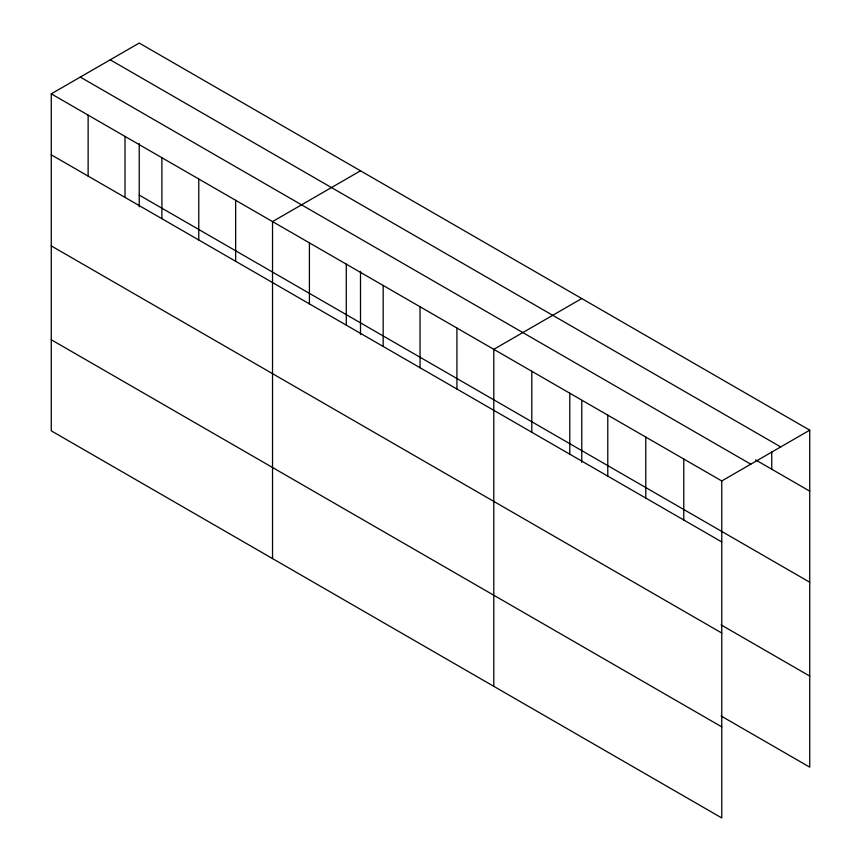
<?xml version="1.0" encoding="UTF-8"?>
<svg xmlns="http://www.w3.org/2000/svg" width="861" height="861" viewBox="0 0 861 861"><rect width="100%" height="100%" fill="white"/><g stroke="black" fill="none" stroke-linecap="round" stroke-linejoin="round"><path stroke-width="1.29" d="M51.262 93.838L721.766 480.955L721.766 817.95L51.262 430.834L51.262 93.838L139.234 43.05L809.738 430.166L809.738 767.162L721.087 715.975M360.501 170.801L272.528 221.589L272.528 558.585M581.767 298.541L493.794 349.329L493.794 686.335M721.766 480.955L809.738 430.166M110.197 59.807L780.712 446.924M755.624 459.903L809.738 491.147M80.288 77.081L750.803 464.197M139.234 195.113L809.738 582.23M51.262 154.819L721.766 541.935M721.087 624.892L809.738 676.079M51.262 245.902L721.766 633.018M51.262 339.751L721.766 726.867M771.747 451.971L771.747 469.202M683.774 459.021L683.774 519.99M645.782 437.076L645.782 498.056M607.78 415.142L607.78 476.122M581.767 400.451L581.767 462.335M569.788 393.208L569.788 454.188M531.797 371.274L531.797 432.244M456.922 328.041L456.922 389.021M420.039 306.753L420.039 367.733M383.167 285.465L383.167 346.434M360.501 271.376L360.501 334.595M346.283 264.166L346.283 325.146M309.411 242.877L309.411 303.858M235.656 200.29L235.656 261.27M198.773 179.002L198.773 239.982M161.9 157.714L161.9 218.694M139.234 143.626L139.234 206.844M125.017 136.425L125.017 197.395M88.134 115.126L88.134 176.107"/></g></svg>
